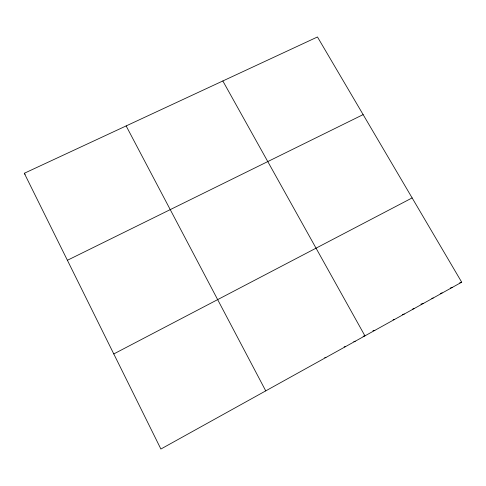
<?xml version="1.0" encoding="UTF-8"?>
<svg xmlns="http://www.w3.org/2000/svg" width="486" height="486" viewBox="0 0 486 486"><rect width="100%" height="100%" fill="white"/><g stroke="black" fill="none" stroke-linecap="round" stroke-linejoin="round"><path stroke-width="0.73" d="M461.7 282.196L160.884 449.028L24.3 173.277L317.467 36.972L461.7 282.196L459.683 282.87M113.785 353.942L412.134 197.917M67.396 260.277L363.133 114.611M450.309 288.064L452.259 287.433M440.255 293.489L442.139 292.894M431.811 298.422L433.226 297.991M420.906 304.121L423.628 303.313M412.675 309.035L413.981 308.665M402.402 314.557L404.279 314.041M393.089 319.824L394.529 319.454M372.896 330.808L374.858 330.358M363.078 336.251L364.937 335.862L222.837 80.968M353.79 341.506L355.26 341.227M344.143 346.858L345.528 346.627M324.691 357.641L325.906 357.508M24.3 173.277L25.144 174.28M126.147 125.923L265.739 390.878"/></g></svg>
